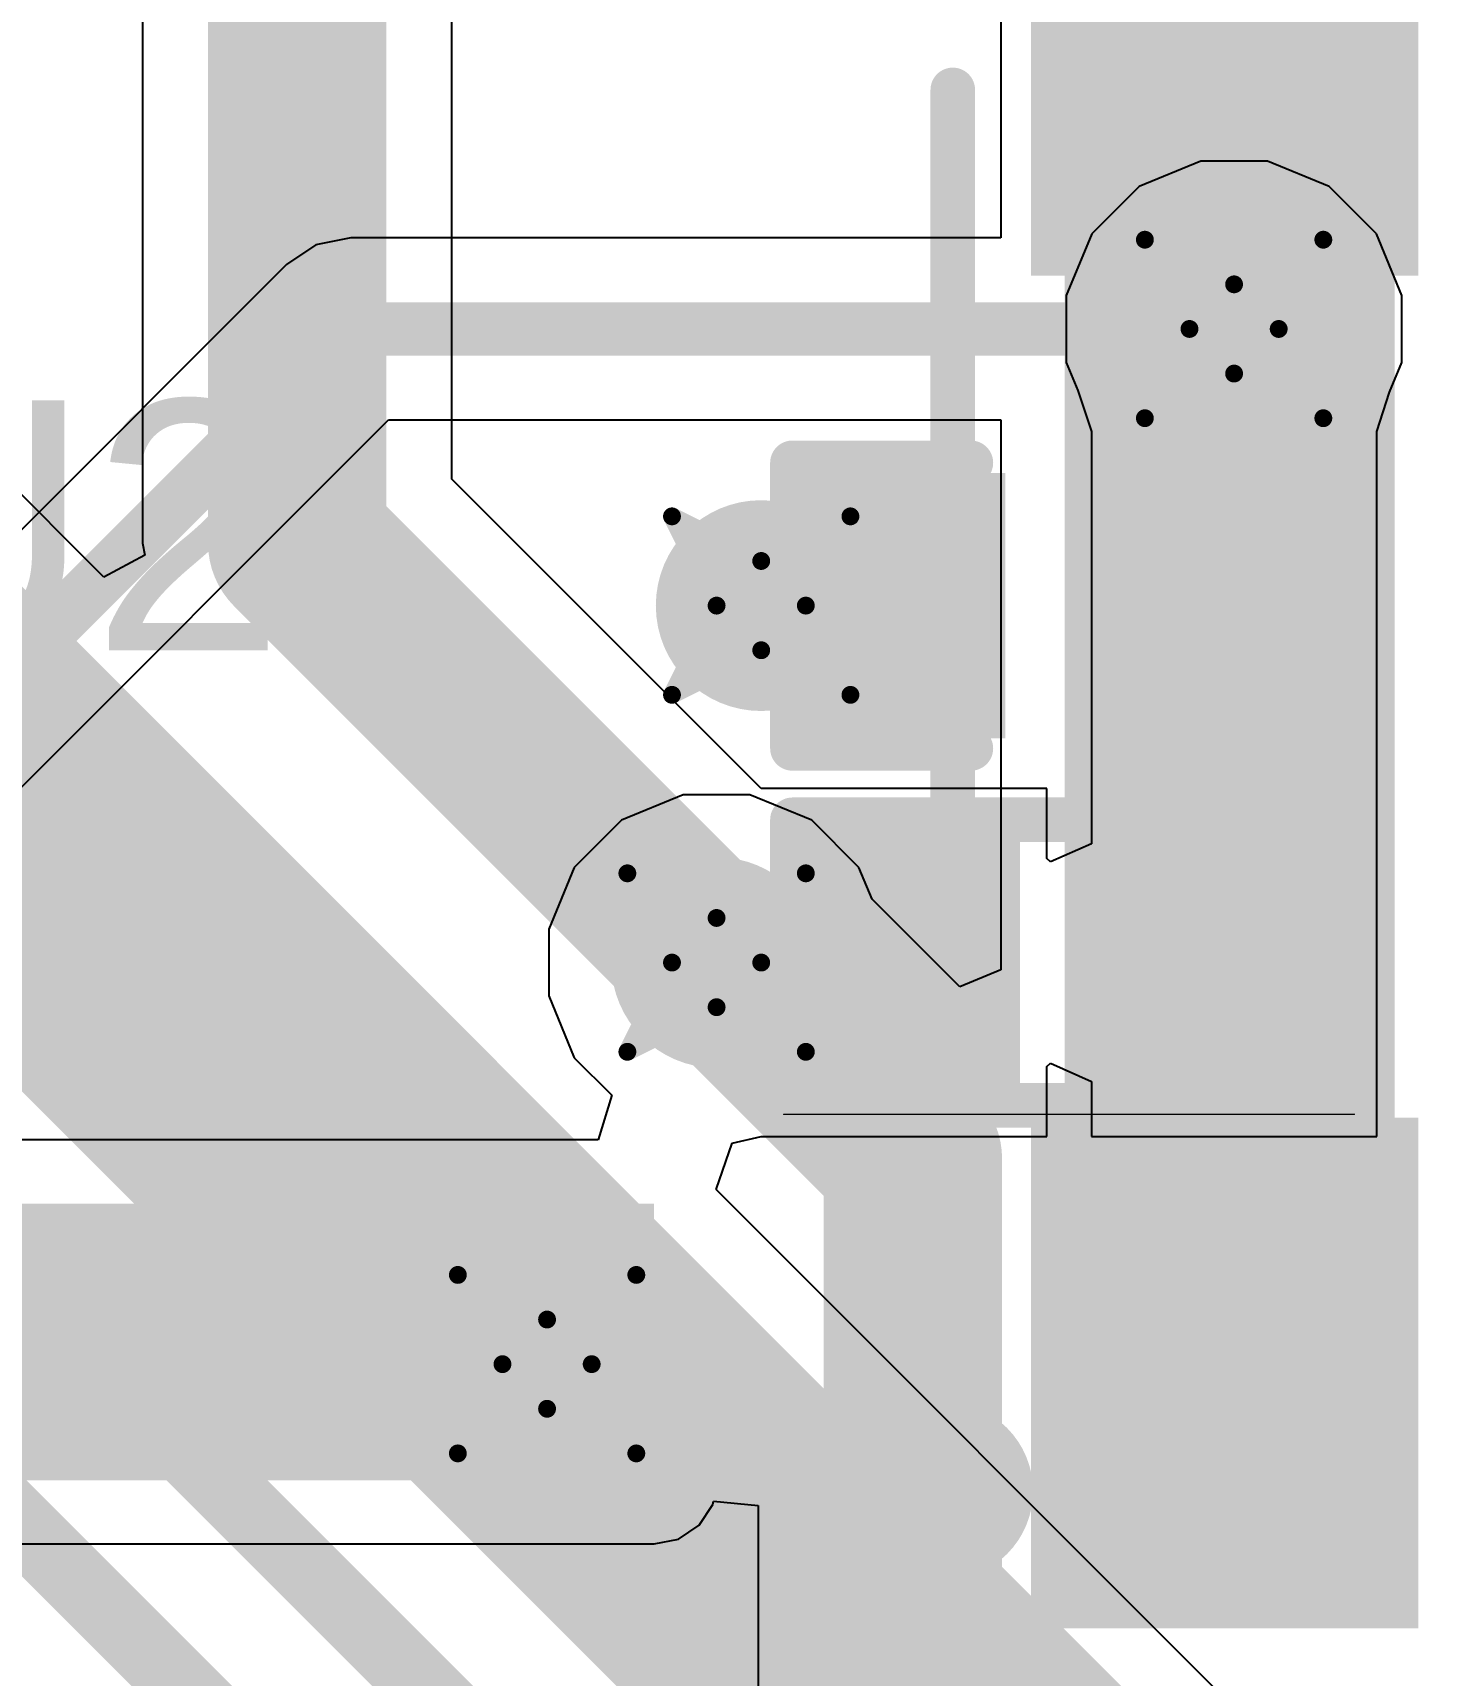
# Model space of a CAD drawing. Header units: inches. Extents: x -8 to 384, y -12 to 64.
# Drawn here: x 27.746 to 31.715, y 13.263 to 17.937 of the extents above; entities that cross this region are included whole.
import ezdxf

# ---------------------------------------------------------------- set-up
doc = ezdxf.new("R2010")
doc.units = ezdxf.units.IN
for name, color, linetype in [('Board_outline', 216, 'Continuous'), ('Bottom Layer', 5, 'Continuous'), ('Bottom Overlay', 54, 'Continuous'), ('Bottom Paste', 16, 'Continuous'), ('Bottom Solder', 6, 'Continuous'), ('Drill Drawing', 1, 'Continuous'), ('Top Layer', 1, 'Continuous'), ('Top Overlay', 2, 'Continuous'), ('Top Paste', 8, 'Continuous'), ('Top Solder', 216, 'Continuous'), ('Via Holes', 16, 'Continuous')]:
    doc.layers.add(name, color=color, linetype=linetype)
doc.styles.add('Arial', font='', dxfattribs={"height": 0.2})
doc.styles.get('Arial').set_extended_font_data('Arial')

# ---------------------------------------------------------------- blocks, each defined once
blk = doc.blocks.new('TS_1185EC_C_D_B_5')
at = {"layer": 'Top Layer'}
for points in [[(-2.55, 1.2), (-1.3, 1.2), (-1.3, 0.3), (-2.55, 0.3)], [(1.3, 1.2), (2.55, 1.2), (2.55, 0.3), (1.3, 0.3)], [(-2.55, -0.3), (-1.3, -0.3), (-1.3, -1.2), (-2.55, -1.2)], [(1.3, -0.3), (2.55, -0.3), (2.55, -1.2), (1.3, -1.2)]]:
    blk.add_hatch(color=1, dxfattribs=at).paths.add_polyline_path(points)
at = {"layer": 'Top Paste'}
for points in [[(-2.55, 1.2), (-1.3, 1.2), (-1.3, 0.3), (-2.55, 0.3)], [(1.3, 1.2), (2.55, 1.2), (2.55, 0.3), (1.3, 0.3)], [(-2.55, -0.3), (-1.3, -0.3), (-1.3, -1.2), (-2.55, -1.2)], [(1.3, -0.3), (2.55, -0.3), (2.55, -1.2), (1.3, -1.2)]]:
    blk.add_hatch(color=8, dxfattribs=at).paths.add_polyline_path(points)
at = {"layer": 'Top Solder'}
for points in [[(-2.6516, 1.3016), (-1.1984, 1.3016), (-1.1984, 0.1984), (-2.6516, 0.1984)], [(1.1984, 1.3016), (2.6516, 1.3016), (2.6516, 0.1984), (1.1984, 0.1984)], [(-2.6516, -0.1984), (-1.1984, -0.1984), (-1.1984, -1.3016), (-2.6516, -1.3016)], [(1.1984, -0.1984), (2.6516, -0.1984), (2.6516, -1.3016), (1.1984, -1.3016)]]:
    blk.add_hatch(color=216, dxfattribs=at).paths.add_polyline_path(points)
at = {"layer": 'Top Overlay'}
for points in [[(-2.1336, 1.5494, 0.254, 0.254, 1), (-2.3876, 1.5494, 0.254, 0.254, 1)], [(-2.4511, 1.5494, 0.127, 0.127, 1), (-2.3241, 1.5494, 0.127, 0.127, 1)], [(-2.1971, 1.5494, 0.127, 0.127, 1), (-2.0701, 1.5494, 0.127, 0.127, 1)], [(-1.7589, 1.524, 0.0635, 0.0635, 1), (-1.6954, 1.524, 0.0635, 0.0635, 1)], [(1.6954, 1.524, 0.0635, 0.0635, 1), (1.7589, 1.524, 0.0635, 0.0635, 1)], [(-1.759, -1.524, 0.0635, 0.0635, 1), (-1.6954, -1.524, 0.0635, 0.0635, 1)], [(1.6954, -1.524, 0.0635, 0.0635, 1), (1.7589, -1.524, 0.0635, 0.0635, 1)]]:
    blk.add_lwpolyline(points, format="xyseb", close=True, dxfattribs=at)
for points in [[(1.7272, 1.524, 0.127, 0.127, 0), (-1.7272, 1.524, 0.127, 0.127, 0)], [(1.7272, -1.524, 0.127, 0.127, 0), (-1.7272, -1.524, 0.127, 0.127, 0)]]:
    blk.add_lwpolyline(points, format="xyseb", dxfattribs=at)
blk = doc.blocks.new('R__0402_B_59')
at = {"layer": 'Bottom Layer'}
for points in [[(-0.2413, 0.3175), (-0.2413, -0.3175), (-0.6985, -0.3175), (-0.6985, 0.3175)], [(0.6985, 0.3175), (0.6985, -0.3175), (0.2413, -0.3175), (0.2413, 0.3175)]]:
    blk.add_hatch(color=5, dxfattribs=at).paths.add_polyline_path(points)
at = {"layer": 'Bottom Paste'}
for points in [[(-0.2413, 0.3175), (-0.2413, -0.3175), (-0.6985, -0.3175), (-0.6985, 0.3175)], [(0.6985, 0.3175), (0.6985, -0.3175), (0.2413, -0.3175), (0.2413, 0.3175)]]:
    blk.add_hatch(color=16, dxfattribs=at).paths.add_polyline_path(points)
at = {"layer": 'Bottom Solder'}
for points in [[(-0.1397, 0.4191), (-0.1397, -0.4191), (-0.8001, -0.4191), (-0.8001, 0.4191)], [(0.8001, 0.4191), (0.8001, -0.4191), (0.1397, -0.4191), (0.1397, 0.4191)]]:
    blk.add_hatch(color=6, dxfattribs=at).paths.add_polyline_path(points)
at = {"layer": 'Bottom Overlay'}
for points in [[(-0.7874, 0.4064, 0.127, 0.127, 0), (-0.7874, -0.4064, 0.127, 0.127, 0)], [(0.7874, 0.4064, 0.127, 0.127, 0), (-0.7874, 0.4064, 0.127, 0.127, 0)], [(0.7874, 0.4064, 0.127, 0.127, 0), (0.7874, -0.4064, 0.127, 0.127, 0)], [(0.8128, 0.4318, 0.00323, 0.00323, 0), (-0.8128, 0.4318, 0.00323, 0.00323, 0)], [(0.7874, -0.4064, 0.127, 0.127, 0), (-0.7874, -0.4064, 0.127, 0.127, 0)]]:
    blk.add_lwpolyline(points, format="xyseb", dxfattribs=at)
for points in [[(-0.8191, 0.4064, 0.0635, 0.0635, 1), (-0.7556, 0.4064, 0.0635, 0.0635, 1)], [(-0.8191, 0.4064, 0.0635, 0.0635, 1), (-0.7556, 0.4064, 0.0635, 0.0635, 1)], [(0.7556, 0.4064, 0.0635, 0.0635, 1), (0.8191, 0.4064, 0.0635, 0.0635, 1)], [(0.7556, 0.4064, 0.0635, 0.0635, 1), (0.8191, 0.4064, 0.0635, 0.0635, 1)], [(-0.8136, 0.4318, 0.00161, 0.00161, 1), (-0.812, 0.4318, 0.00161, 0.00161, 1)], [(0.812, 0.4318, 0.00161, 0.00161, 1), (0.8136, 0.4318, 0.00161, 0.00161, 1)], [(-0.8191, -0.4064, 0.0635, 0.0635, 1), (-0.7556, -0.4064, 0.0635, 0.0635, 1)], [(-0.8191, -0.4064, 0.0635, 0.0635, 1), (-0.7556, -0.4064, 0.0635, 0.0635, 1)], [(0.7556, -0.4064, 0.0635, 0.0635, 1), (0.8191, -0.4064, 0.0635, 0.0635, 1)], [(0.7556, -0.4064, 0.0635, 0.0635, 1), (0.8191, -0.4064, 0.0635, 0.0635, 1)]]:
    blk.add_lwpolyline(points, format="xyseb", close=True, dxfattribs=at)
blk = doc.blocks.new('C___0402_B_89')
at = {"layer": 'Bottom Layer'}
for points in [[(-0.2413, 0.3175), (-0.2413, -0.3175), (-0.6985, -0.3175), (-0.6985, 0.3175)], [(0.6985, 0.3175), (0.6985, -0.3175), (0.2413, -0.3175), (0.2413, 0.3175)]]:
    blk.add_hatch(color=5, dxfattribs=at).paths.add_polyline_path(points)
at = {"layer": 'Bottom Paste'}
for points in [[(-0.2413, 0.3175), (-0.2413, -0.3175), (-0.6985, -0.3175), (-0.6985, 0.3175)], [(0.6985, 0.3175), (0.6985, -0.3175), (0.2413, -0.3175), (0.2413, 0.3175)]]:
    blk.add_hatch(color=16, dxfattribs=at).paths.add_polyline_path(points)
at = {"layer": 'Bottom Solder'}
for points in [[(-0.1813, 0.3775), (-0.1813, -0.3775), (-0.7585, -0.3775), (-0.7585, 0.3775)], [(0.7585, 0.3775), (0.7585, -0.3775), (0.1813, -0.3775), (0.1813, 0.3775)]]:
    blk.add_hatch(color=6, dxfattribs=at).paths.add_polyline_path(points)
at = {"layer": 'Bottom Overlay'}
for points in [[(-0.2794, 0.4064, 0.127, 0.127, 0), (-0.7874, 0.4064, 0.127, 0.127, 0)], [(-0.7874, 0.4064, 0.127, 0.127, 0), (-0.7874, -0.4064, 0.127, 0.127, 0)], [(0.7874, 0.4064, 0.127, 0.127, 0), (0.2794, 0.4064, 0.127, 0.127, 0)], [(0.7874, 0.4064, 0.127, 0.127, 0), (0.7874, -0.4064, 0.127, 0.127, 0)], [(-0.2794, -0.4064, 0.127, 0.127, 0), (-0.7874, -0.4064, 0.127, 0.127, 0)], [(0.7874, -0.4064, 0.127, 0.127, 0), (0.2794, -0.4064, 0.127, 0.127, 0)]]:
    blk.add_lwpolyline(points, format="xyseb", dxfattribs=at)
for points in [[(-0.8191, 0.4064, 0.0635, 0.0635, 1), (-0.7556, 0.4064, 0.0635, 0.0635, 1)], [(-0.8191, 0.4064, 0.0635, 0.0635, 1), (-0.7556, 0.4064, 0.0635, 0.0635, 1)], [(-0.3111, 0.4064, 0.0635, 0.0635, 1), (-0.2477, 0.4064, 0.0635, 0.0635, 1)], [(0.2477, 0.4064, 0.0635, 0.0635, 1), (0.3111, 0.4064, 0.0635, 0.0635, 1)], [(0.7556, 0.4064, 0.0635, 0.0635, 1), (0.8191, 0.4064, 0.0635, 0.0635, 1)], [(0.7556, 0.4064, 0.0635, 0.0635, 1), (0.8191, 0.4064, 0.0635, 0.0635, 1)], [(-0.8191, -0.4064, 0.0635, 0.0635, 1), (-0.7556, -0.4064, 0.0635, 0.0635, 1)], [(-0.8191, -0.4064, 0.0635, 0.0635, 1), (-0.7556, -0.4064, 0.0635, 0.0635, 1)], [(-0.3111, -0.4064, 0.0635, 0.0635, 1), (-0.2477, -0.4064, 0.0635, 0.0635, 1)], [(0.2477, -0.4064, 0.0635, 0.0635, 1), (0.3111, -0.4064, 0.0635, 0.0635, 1)], [(0.7556, -0.4064, 0.0635, 0.0635, 1), (0.8191, -0.4064, 0.0635, 0.0635, 1)], [(0.7556, -0.4064, 0.0635, 0.0635, 1), (0.8191, -0.4064, 0.0635, 0.0635, 1)]]:
    blk.add_lwpolyline(points, format="xyseb", close=True, dxfattribs=at)

msp = doc.modelspace()

# ---------------------------------------------------------------- hatches: boundary and pattern name
at = {"layer": 'Bottom Layer'}
h = msp.add_hatch(color=5, dxfattribs=at)
edge = h.paths.add_edge_path()
edge.add_arc((31.1658, 17.0942), 0.3, 0, 360)
h = msp.add_hatch(color=5, dxfattribs=at)
edge = h.paths.add_edge_path()
edge.add_arc((29.8196, 16.3068), 0.3, 0, 360)
h = msp.add_hatch(color=5, dxfattribs=at)
edge = h.paths.add_edge_path()
edge.add_arc((29.6926, 15.2908), 0.3, 0, 360)
h = msp.add_hatch(color=5, dxfattribs=at)
edge = h.paths.add_edge_path()
edge.add_arc((29.21, 14.1478), 0.3, 0, 360)
at = {"layer": 'Top Layer'}
for points in [[(30.6832, 13.4874), (31.623, 13.4874), (31.623, 18.5928), (30.6832, 18.5928)], [(26.0604, 13.8176), (29.5148, 13.8176), (29.5148, 14.605), (26.0604, 14.605)]]:
    msp.add_hatch(color=1, dxfattribs=at).paths.add_polyline_path(points)
h = msp.add_hatch(color=1, dxfattribs=at)
edge = h.paths.add_edge_path()
edge.add_arc((31.1658, 17.0942), 0.3, 0, 360)
h = msp.add_hatch(color=1, dxfattribs=at)
edge = h.paths.add_edge_path()
edge.add_arc((29.8196, 16.3068), 0.3, 0, 360)
h = msp.add_hatch(color=1, dxfattribs=at)
edge = h.paths.add_edge_path()
edge.add_arc((29.6926, 15.2908), 0.3, 0, 360)
h = msp.add_hatch(color=1, dxfattribs=at)
edge = h.paths.add_edge_path()
edge.add_arc((29.21, 14.1478), 0.3, 0, 360)
at = {"layer": 'Via Holes'}
h = msp.add_hatch(color=7, dxfattribs=at)
edge = h.paths.add_edge_path()
edge.add_arc((31.1658, 17.0942), 0.15, 0, 360)
h = msp.add_hatch(color=7, dxfattribs=at)
edge = h.paths.add_edge_path()
edge.add_arc((29.8196, 16.3068), 0.15, 0, 360)
h = msp.add_hatch(color=7, dxfattribs=at)
edge = h.paths.add_edge_path()
edge.add_arc((29.6926, 15.2908), 0.15, 0, 360)
h = msp.add_hatch(color=7, dxfattribs=at)
edge = h.paths.add_edge_path()
edge.add_arc((29.21, 14.1478), 0.15, 0, 360)

# ---------------------------------------------------------------- linework, layer by layer
at = {"layer": 'Board_outline'}
msp.add_lwpolyline([(37.5368, 13.3604, 0.254, 0.254, 1), (-7.4632, 13.3604, 0.254, 0.254, 1)], format="xyseb", close=True, dxfattribs=at)
at = {"layer": 'Bottom Layer'}
for p, q in [((28.0585, 21.1757), (28.0585, 16.4846)), ((28.9391, 16.667), (28.9391, 21.1757)), ((31.0708, 17.572), (30.8951, 17.4993)), ((31.2608, 17.572), (31.0708, 17.572)), ((31.4365, 17.4993), (31.2608, 17.572)), ((30.8951, 17.4993), (30.7607, 17.3649)), ((31.5709, 17.3649), (31.4365, 17.4993)), ((30.7607, 17.3649), (30.688, 17.1892)), ((31.6436, 17.1892), (31.5709, 17.3649)), ((30.688, 17.1892), (30.688, 16.9992)), ((31.6436, 16.9992), (31.6436, 17.1892)), ((30.688, 16.9992), (30.721, 16.9195)), ((31.6084, 16.9141), (31.6436, 16.9992)), ((27.9483, 16.3877), (27.4101, 16.926)), ((30.721, 16.9195), (30.7594, 16.8021)), ((31.5722, 16.8021), (31.6084, 16.9141)), ((30.7594, 16.8021), (30.7594, 16.8021)), ((30.7594, 16.8021), (30.7594, 16.8021)), ((30.7594, 16.8021), (30.7594, 15.8115)), ((31.5722, 15.8115), (31.5722, 16.8021)), ((31.5722, 16.8021), (31.5722, 16.8021)), ((29.8199, 15.7861), (28.9391, 16.667)), ((28.0585, 16.4846), (28.0654, 16.4503)), ((28.0654, 16.4503), (27.9483, 16.3877)), ((30.7594, 15.8115), (30.7594, 15.8115)), ((30.7594, 15.8115), (30.7594, 15.7861)), ((31.5722, 15.7861), (31.5722, 15.8115)), ((31.5722, 15.8115), (31.5722, 15.8115)), ((30.6324, 15.7861), (29.8199, 15.7861)), ((30.6324, 15.587), (30.6324, 15.7861)), ((30.7594, 15.7861), (30.7594, 15.7861)), ((30.7594, 15.7861), (30.7594, 15.629)), ((31.5722, 14.7955), (31.5722, 15.7861)), ((31.5722, 15.7861), (31.5722, 15.7861)), ((30.7594, 15.629), (30.6435, 15.5771)), ((30.6435, 15.5771), (30.6324, 15.587)), ((30.6324, 14.9946), (30.6435, 15.0045)), ((30.6324, 14.7955), (30.6324, 14.9946)), ((30.6435, 15.0045), (30.7594, 14.9526)), ((30.7594, 14.9526), (30.7594, 14.7955)), ((29.6914, 14.6447), (29.7365, 14.7772)), ((29.7365, 14.7772), (29.8196, 14.7955)), ((29.8196, 14.7955), (29.8196, 14.7955)), ((29.8196, 14.7955), (29.8196, 14.7955)), ((29.8196, 14.7955), (30.6324, 14.7955)), ((30.7594, 14.7955), (31.5722, 14.7955)), ((29.6991, 14.6369), (29.6914, 14.6447)), ((33.1184, 11.2177), (29.6991, 14.6369)), ((29.6991, 14.6369), (29.6991, 14.6369))]:
    msp.add_line(p, q, dxfattribs=at)
for points in [[(28.4988, 16.4846, 0.508, 0.508, 0), (28.4988, 21.3614, 0.508, 0.508, 0)], [(31.1658, 16.3068, 0.2032, 0.2032, 0), (31.1658, 17.0942, 0.2032, 0.2032, 0)], [(26.8986, 16.4592, 1.016, 1.016, 0), (29.21, 14.1478, 1.016, 1.016, 0)], [(28.4988, 16.4846, 0.508, 0.508, 0), (29.6926, 15.2908, 0.508, 0.508, 0)], [(29.8196, 16.3068, 0.2032, 0.2032, 0), (30.226, 16.3068, 0.2032, 0.2032, 0)], [(31.1658, 15.2908, 0.2032, 0.2032, 0), (31.1658, 16.3068, 0.2032, 0.2032, 0)], [(26.3398, 15.748, 0.2032, 0.2032, 0), (31.1122, 10.9756, 0.2032, 0.2032, 0)], [(29.6926, 15.2908, 0.508, 0.508, 0), (30.226, 15.2908, 0.508, 0.508, 0)], [(26.3398, 15.0622, 0.2032, 0.2032, 0), (28.829, 12.573, 0.2032, 0.2032, 0)], [(29.21, 14.1478, 1.016, 1.016, 0), (32.6292, 10.7286, 1.016, 1.016, 0)]]:
    msp.add_lwpolyline(points, format="xyseb", dxfattribs=at)
for points in [[(31.115, 17.0942, 0.1016, 0.1016, 1), (31.2166, 17.0942, 0.1016, 0.1016, 1)], [(28.3718, 16.4846, 0.254, 0.254, 1), (28.6258, 16.4846, 0.254, 0.254, 1)], [(28.3718, 16.4846, 0.254, 0.254, 1), (28.6258, 16.4846, 0.254, 0.254, 1)], [(29.7688, 16.3068, 0.1016, 0.1016, 1), (29.8704, 16.3068, 0.1016, 0.1016, 1)], [(30.1752, 16.3068, 0.1016, 0.1016, 1), (30.2768, 16.3068, 0.1016, 0.1016, 1)], [(31.115, 16.3068, 0.1016, 0.1016, 1), (31.2166, 16.3068, 0.1016, 0.1016, 1)], [(31.115, 16.3068, 0.1016, 0.1016, 1), (31.2166, 16.3068, 0.1016, 0.1016, 1)], [(29.5656, 15.2908, 0.254, 0.254, 1), (29.8196, 15.2908, 0.254, 0.254, 1)], [(29.5656, 15.2908, 0.254, 0.254, 1), (29.8196, 15.2908, 0.254, 0.254, 1)], [(30.099, 15.2908, 0.254, 0.254, 1), (30.353, 15.2908, 0.254, 0.254, 1)], [(31.115, 15.2908, 0.1016, 0.1016, 1), (31.2166, 15.2908, 0.1016, 0.1016, 1)], [(28.956, 14.1478, 0.508, 0.508, 1), (29.464, 14.1478, 0.508, 0.508, 1)], [(28.956, 14.1478, 0.508, 0.508, 1), (29.464, 14.1478, 0.508, 0.508, 1)]]:
    msp.add_lwpolyline(points, format="xyseb", close=True, dxfattribs=at)
at = {"layer": 'Drill Drawing'}
for points in [[(30.9118, 17.3482, 0.0508, 0.0508, 0), (31.1658, 17.2212, 0.0508, 0.0508, 0)], [(30.9118, 17.3482, 0.0508, 0.0508, 0), (31.0388, 17.0942, 0.0508, 0.0508, 0)], [(31.1658, 17.2212, 0.0508, 0.0508, 0), (31.4198, 17.3482, 0.0508, 0.0508, 0)], [(31.2928, 17.0942, 0.0508, 0.0508, 0), (31.4198, 17.3482, 0.0508, 0.0508, 0)], [(30.9118, 16.8402, 0.0508, 0.0508, 0), (31.0388, 17.0942, 0.0508, 0.0508, 0)], [(31.2928, 17.0942, 0.0508, 0.0508, 0), (31.4198, 16.8402, 0.0508, 0.0508, 0)], [(30.9118, 16.8402, 0.0508, 0.0508, 0), (31.1658, 16.9672, 0.0508, 0.0508, 0)], [(31.1658, 16.9672, 0.0508, 0.0508, 0), (31.4198, 16.8402, 0.0508, 0.0508, 0)], [(29.5656, 16.5608, 0.0508, 0.0508, 0), (29.8196, 16.4338, 0.0508, 0.0508, 0)], [(29.5656, 16.5608, 0.0508, 0.0508, 0), (29.6926, 16.3068, 0.0508, 0.0508, 0)], [(29.8196, 16.4338, 0.0508, 0.0508, 0), (30.0736, 16.5608, 0.0508, 0.0508, 0)], [(29.9466, 16.3068, 0.0508, 0.0508, 0), (30.0736, 16.5608, 0.0508, 0.0508, 0)], [(29.5656, 16.0528, 0.0508, 0.0508, 0), (29.6926, 16.3068, 0.0508, 0.0508, 0)], [(29.9466, 16.3068, 0.0508, 0.0508, 0), (30.0736, 16.0528, 0.0508, 0.0508, 0)], [(29.5656, 16.0528, 0.0508, 0.0508, 0), (29.8196, 16.1798, 0.0508, 0.0508, 0)], [(29.8196, 16.1798, 0.0508, 0.0508, 0), (30.0736, 16.0528, 0.0508, 0.0508, 0)], [(29.4386, 15.5448, 0.0508, 0.0508, 0), (29.6926, 15.4178, 0.0508, 0.0508, 0)], [(29.4386, 15.5448, 0.0508, 0.0508, 0), (29.5656, 15.2908, 0.0508, 0.0508, 0)], [(29.6926, 15.4178, 0.0508, 0.0508, 0), (29.9466, 15.5448, 0.0508, 0.0508, 0)], [(29.8196, 15.2908, 0.0508, 0.0508, 0), (29.9466, 15.5448, 0.0508, 0.0508, 0)], [(29.4386, 15.0368, 0.0508, 0.0508, 0), (29.5656, 15.2908, 0.0508, 0.0508, 0)], [(29.8196, 15.2908, 0.0508, 0.0508, 0), (29.9466, 15.0368, 0.0508, 0.0508, 0)], [(29.4386, 15.0368, 0.0508, 0.0508, 0), (29.6926, 15.1638, 0.0508, 0.0508, 0)], [(29.6926, 15.1638, 0.0508, 0.0508, 0), (29.9466, 15.0368, 0.0508, 0.0508, 0)], [(28.956, 14.4018, 0.0508, 0.0508, 0), (29.21, 14.2748, 0.0508, 0.0508, 0)], [(28.956, 14.4018, 0.0508, 0.0508, 0), (29.083, 14.1478, 0.0508, 0.0508, 0)], [(29.21, 14.2748, 0.0508, 0.0508, 0), (29.464, 14.4018, 0.0508, 0.0508, 0)], [(29.337, 14.1478, 0.0508, 0.0508, 0), (29.464, 14.4018, 0.0508, 0.0508, 0)], [(28.956, 13.8938, 0.0508, 0.0508, 0), (29.083, 14.1478, 0.0508, 0.0508, 0)], [(29.337, 14.1478, 0.0508, 0.0508, 0), (29.464, 13.8938, 0.0508, 0.0508, 0)], [(28.956, 13.8938, 0.0508, 0.0508, 0), (29.21, 14.0208, 0.0508, 0.0508, 0)], [(29.21, 14.0208, 0.0508, 0.0508, 0), (29.464, 13.8938, 0.0508, 0.0508, 0)]]:
    msp.add_lwpolyline(points, format="xyseb", dxfattribs=at)
for points in [[(30.8991, 17.3482, 0.0254, 0.0254, 1), (30.9245, 17.3482, 0.0254, 0.0254, 1)], [(30.8991, 17.3482, 0.0254, 0.0254, 1), (30.9245, 17.3482, 0.0254, 0.0254, 1)], [(31.4071, 17.3482, 0.0254, 0.0254, 1), (31.4325, 17.3482, 0.0254, 0.0254, 1)], [(31.4071, 17.3482, 0.0254, 0.0254, 1), (31.4325, 17.3482, 0.0254, 0.0254, 1)], [(31.1531, 17.2212, 0.0254, 0.0254, 1), (31.1785, 17.2212, 0.0254, 0.0254, 1)], [(31.1531, 17.2212, 0.0254, 0.0254, 1), (31.1785, 17.2212, 0.0254, 0.0254, 1)], [(31.0261, 17.0942, 0.0254, 0.0254, 1), (31.0515, 17.0942, 0.0254, 0.0254, 1)], [(31.0261, 17.0942, 0.0254, 0.0254, 1), (31.0515, 17.0942, 0.0254, 0.0254, 1)], [(31.2801, 17.0942, 0.0254, 0.0254, 1), (31.3055, 17.0942, 0.0254, 0.0254, 1)], [(31.2801, 17.0942, 0.0254, 0.0254, 1), (31.3055, 17.0942, 0.0254, 0.0254, 1)], [(31.1531, 16.9672, 0.0254, 0.0254, 1), (31.1785, 16.9672, 0.0254, 0.0254, 1)], [(31.1531, 16.9672, 0.0254, 0.0254, 1), (31.1785, 16.9672, 0.0254, 0.0254, 1)], [(30.8991, 16.8402, 0.0254, 0.0254, 1), (30.9245, 16.8402, 0.0254, 0.0254, 1)], [(30.8991, 16.8402, 0.0254, 0.0254, 1), (30.9245, 16.8402, 0.0254, 0.0254, 1)], [(31.4071, 16.8402, 0.0254, 0.0254, 1), (31.4325, 16.8402, 0.0254, 0.0254, 1)], [(31.4071, 16.8402, 0.0254, 0.0254, 1), (31.4325, 16.8402, 0.0254, 0.0254, 1)], [(29.5529, 16.5608, 0.0254, 0.0254, 1), (29.5783, 16.5608, 0.0254, 0.0254, 1)], [(29.5529, 16.5608, 0.0254, 0.0254, 1), (29.5783, 16.5608, 0.0254, 0.0254, 1)], [(30.0609, 16.5608, 0.0254, 0.0254, 1), (30.0863, 16.5608, 0.0254, 0.0254, 1)], [(30.0609, 16.5608, 0.0254, 0.0254, 1), (30.0863, 16.5608, 0.0254, 0.0254, 1)], [(29.8069, 16.4338, 0.0254, 0.0254, 1), (29.8323, 16.4338, 0.0254, 0.0254, 1)], [(29.8069, 16.4338, 0.0254, 0.0254, 1), (29.8323, 16.4338, 0.0254, 0.0254, 1)], [(29.6799, 16.3068, 0.0254, 0.0254, 1), (29.7053, 16.3068, 0.0254, 0.0254, 1)], [(29.6799, 16.3068, 0.0254, 0.0254, 1), (29.7053, 16.3068, 0.0254, 0.0254, 1)], [(29.9339, 16.3068, 0.0254, 0.0254, 1), (29.9593, 16.3068, 0.0254, 0.0254, 1)], [(29.9339, 16.3068, 0.0254, 0.0254, 1), (29.9593, 16.3068, 0.0254, 0.0254, 1)], [(29.8069, 16.1798, 0.0254, 0.0254, 1), (29.8323, 16.1798, 0.0254, 0.0254, 1)], [(29.8069, 16.1798, 0.0254, 0.0254, 1), (29.8323, 16.1798, 0.0254, 0.0254, 1)], [(29.5529, 16.0528, 0.0254, 0.0254, 1), (29.5783, 16.0528, 0.0254, 0.0254, 1)], [(29.5529, 16.0528, 0.0254, 0.0254, 1), (29.5783, 16.0528, 0.0254, 0.0254, 1)], [(30.0609, 16.0528, 0.0254, 0.0254, 1), (30.0863, 16.0528, 0.0254, 0.0254, 1)], [(30.0609, 16.0528, 0.0254, 0.0254, 1), (30.0863, 16.0528, 0.0254, 0.0254, 1)], [(29.4259, 15.5448, 0.0254, 0.0254, 1), (29.4513, 15.5448, 0.0254, 0.0254, 1)], [(29.4259, 15.5448, 0.0254, 0.0254, 1), (29.4513, 15.5448, 0.0254, 0.0254, 1)], [(29.9339, 15.5448, 0.0254, 0.0254, 1), (29.9593, 15.5448, 0.0254, 0.0254, 1)], [(29.9339, 15.5448, 0.0254, 0.0254, 1), (29.9593, 15.5448, 0.0254, 0.0254, 1)], [(29.6799, 15.4178, 0.0254, 0.0254, 1), (29.7053, 15.4178, 0.0254, 0.0254, 1)], [(29.6799, 15.4178, 0.0254, 0.0254, 1), (29.7053, 15.4178, 0.0254, 0.0254, 1)], [(29.5529, 15.2908, 0.0254, 0.0254, 1), (29.5783, 15.2908, 0.0254, 0.0254, 1)], [(29.5529, 15.2908, 0.0254, 0.0254, 1), (29.5783, 15.2908, 0.0254, 0.0254, 1)], [(29.8069, 15.2908, 0.0254, 0.0254, 1), (29.8323, 15.2908, 0.0254, 0.0254, 1)], [(29.8069, 15.2908, 0.0254, 0.0254, 1), (29.8323, 15.2908, 0.0254, 0.0254, 1)], [(29.6799, 15.1638, 0.0254, 0.0254, 1), (29.7053, 15.1638, 0.0254, 0.0254, 1)], [(29.6799, 15.1638, 0.0254, 0.0254, 1), (29.7053, 15.1638, 0.0254, 0.0254, 1)], [(29.4259, 15.0368, 0.0254, 0.0254, 1), (29.4513, 15.0368, 0.0254, 0.0254, 1)], [(29.4259, 15.0368, 0.0254, 0.0254, 1), (29.4513, 15.0368, 0.0254, 0.0254, 1)], [(29.9339, 15.0368, 0.0254, 0.0254, 1), (29.9593, 15.0368, 0.0254, 0.0254, 1)], [(29.9339, 15.0368, 0.0254, 0.0254, 1), (29.9593, 15.0368, 0.0254, 0.0254, 1)], [(28.9433, 14.4018, 0.0254, 0.0254, 1), (28.9687, 14.4018, 0.0254, 0.0254, 1)], [(28.9433, 14.4018, 0.0254, 0.0254, 1), (28.9687, 14.4018, 0.0254, 0.0254, 1)], [(29.4513, 14.4018, 0.0254, 0.0254, 1), (29.4767, 14.4018, 0.0254, 0.0254, 1)], [(29.4513, 14.4018, 0.0254, 0.0254, 1), (29.4767, 14.4018, 0.0254, 0.0254, 1)], [(29.1973, 14.2748, 0.0254, 0.0254, 1), (29.2227, 14.2748, 0.0254, 0.0254, 1)], [(29.1973, 14.2748, 0.0254, 0.0254, 1), (29.2227, 14.2748, 0.0254, 0.0254, 1)], [(29.0703, 14.1478, 0.0254, 0.0254, 1), (29.0957, 14.1478, 0.0254, 0.0254, 1)], [(29.0703, 14.1478, 0.0254, 0.0254, 1), (29.0957, 14.1478, 0.0254, 0.0254, 1)], [(29.3243, 14.1478, 0.0254, 0.0254, 1), (29.3497, 14.1478, 0.0254, 0.0254, 1)], [(29.3243, 14.1478, 0.0254, 0.0254, 1), (29.3497, 14.1478, 0.0254, 0.0254, 1)], [(29.1973, 14.0208, 0.0254, 0.0254, 1), (29.2227, 14.0208, 0.0254, 0.0254, 1)], [(29.1973, 14.0208, 0.0254, 0.0254, 1), (29.2227, 14.0208, 0.0254, 0.0254, 1)], [(28.9433, 13.8938, 0.0254, 0.0254, 1), (28.9687, 13.8938, 0.0254, 0.0254, 1)], [(28.9433, 13.8938, 0.0254, 0.0254, 1), (28.9687, 13.8938, 0.0254, 0.0254, 1)], [(29.4513, 13.8938, 0.0254, 0.0254, 1), (29.4767, 13.8938, 0.0254, 0.0254, 1)], [(29.4513, 13.8938, 0.0254, 0.0254, 1), (29.4767, 13.8938, 0.0254, 0.0254, 1)]]:
    msp.add_lwpolyline(points, format="xyseb", close=True, dxfattribs=at)
at = {"layer": 'Top Layer'}
for p, q in [((30.5019, 18.5928), (30.5019, 17.3532)), ((28.6512, 17.3532), (28.5521, 17.3335)), ((30.5019, 17.3532), (28.6512, 17.3532)), ((28.5521, 17.3335), (28.4681, 17.2773)), ((28.4681, 17.2773), (27.2739, 16.0832)), ((27.5643, 15.6411), (28.7585, 16.8352)), ((28.7585, 16.8352), (30.5019, 16.8352)), ((30.5019, 16.8352), (30.5019, 15.27)), ((29.5976, 15.7686), (29.4219, 15.6959)), ((29.7876, 15.7686), (29.5976, 15.7686)), ((29.9633, 15.6959), (29.7876, 15.7686)), ((29.4219, 15.6959), (29.2875, 15.5615)), ((30.0977, 15.5615), (29.9633, 15.6959)), ((29.2875, 15.5615), (29.2148, 15.3858)), ((30.1352, 15.4708), (30.0977, 15.5615)), ((30.3846, 15.2214), (30.1352, 15.4708)), ((29.2148, 15.3858), (29.2148, 15.1958)), ((30.5019, 15.27), (30.3846, 15.2214)), ((29.2148, 15.1958), (29.2875, 15.0201)), ((29.2875, 15.0201), (29.3944, 14.9133)), ((29.3944, 14.9133), (29.3555, 14.7863)), ((29.3555, 14.7863), (26.2197, 14.7863)), ((29.643, 13.6894), (29.6823, 13.7482)), ((29.6823, 13.7482), (29.6841, 13.7576)), ((29.6841, 13.7576), (29.8111, 13.7451)), ((29.8111, 13.7451), (29.8111, 8.3104)), ((29.5148, 13.6363), (29.5842, 13.6501)), ((29.5842, 13.6501), (29.643, 13.6894)), ((26.4844, 13.6363), (29.5148, 13.6363))]:
    msp.add_line(p, q, dxfattribs=at)
for points in [[(31.139, 17.121, 0.1524, 0.1524, 0), (31.139, 17.9724, 0.1524, 0.1524, 0)], [(27.3812, 15.8242, 0.1524, 0.1524, 0), (28.6512, 17.0942, 0.1524, 0.1524, 0)], [(28.6512, 17.0942, 0.1524, 0.1524, 0), (31.1658, 17.0942, 0.1524, 0.1524, 0)], [(31.139, 17.121, 0.1524, 0.1524, 0), (31.1658, 17.0942, 0.1524, 0.1524, 0)], [(29.6926, 15.2908, 0.508, 0.508, 0), (30.2514, 14.732, 0.508, 0.508, 0)], [(30.2514, 8.128, 0.508, 0.508, 0), (30.2514, 14.732, 0.508, 0.508, 0)]]:
    msp.add_lwpolyline(points, format="xyseb", dxfattribs=at)
for points in [[(31.1009, 17.9724, 0.0762, 0.0762, 1), (31.1771, 17.9724, 0.0762, 0.0762, 1)], [(28.6131, 17.0942, 0.0762, 0.0762, 1), (28.6893, 17.0942, 0.0762, 0.0762, 1)], [(28.6131, 17.0942, 0.0762, 0.0762, 1), (28.6893, 17.0942, 0.0762, 0.0762, 1)], [(31.1009, 17.121, 0.0762, 0.0762, 1), (31.1771, 17.121, 0.0762, 0.0762, 1)], [(31.1009, 17.121, 0.0762, 0.0762, 1), (31.1771, 17.121, 0.0762, 0.0762, 1)], [(31.1277, 17.0942, 0.0762, 0.0762, 1), (31.2039, 17.0942, 0.0762, 0.0762, 1)], [(31.1277, 17.0942, 0.0762, 0.0762, 1), (31.2039, 17.0942, 0.0762, 0.0762, 1)], [(29.5656, 15.2908, 0.254, 0.254, 1), (29.8196, 15.2908, 0.254, 0.254, 1)], [(30.1244, 14.732, 0.254, 0.254, 1), (30.3784, 14.732, 0.254, 0.254, 1)], [(30.1244, 14.732, 0.254, 0.254, 1), (30.3784, 14.732, 0.254, 0.254, 1)]]:
    msp.add_lwpolyline(points, format="xyseb", close=True, dxfattribs=at)

# ---------------------------------------------------------------- block references
for name, p, rotation in [('TS_1185EC_C_D_B_5', (31.889, 16.0474), 90), ('C___0402_B_89', (30.6959, 16.3068), 180), ('R__0402_B_59', (30.6959, 15.2908), 180)]:
    msp.add_blockref(name, p, dxfattribs=dict(rotation=rotation))

# ---------------------------------------------------------------- texts
at = {"layer": 'Top Overlay', "style": 'Arial'}
msp.add_text('U2', height=0.7112, dxfattribs=at).set_placement((27.1951, 16.1799))

doc.saveas('drawing.dxf')
